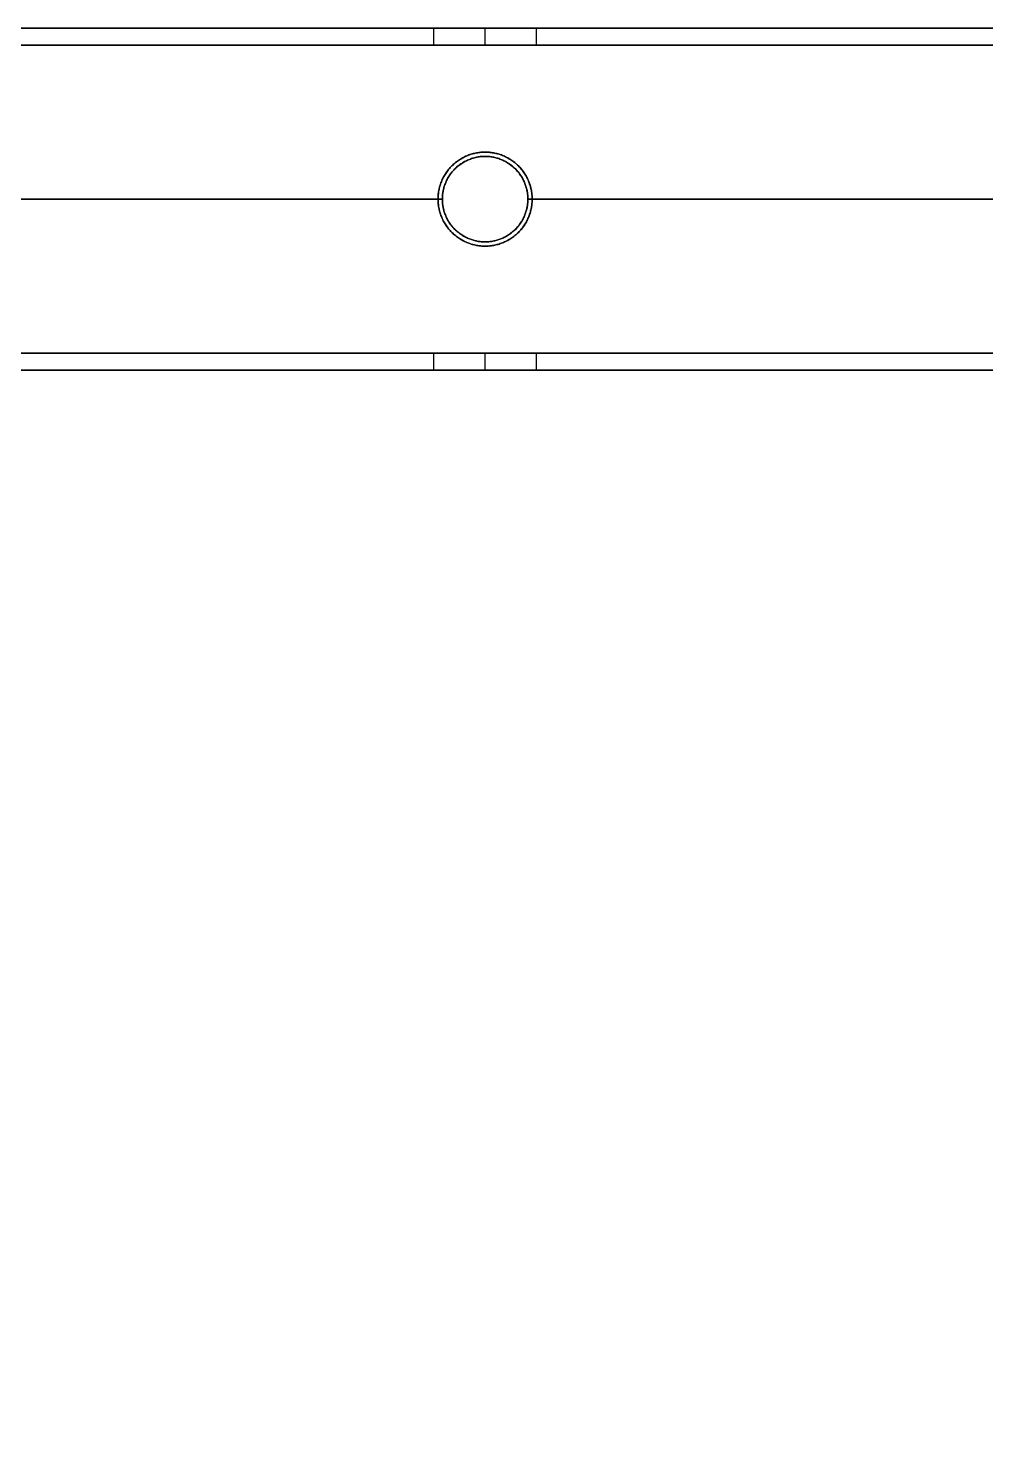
# Model space of a CAD drawing. Header units: millimetres. Extents: x -6529 to 809, y -8611 to 207.
# Drawn here: x -4864 to -4752.1, y -3936.4 to -3771.9 of the extents above; entities that cross this region are included whole.
import ezdxf

# ---------------------------------------------------------------- set-up
doc = ezdxf.new("R2010")
doc.units = ezdxf.units.MM
doc.header["$MEASUREMENT"] = 0
for name, color, linetype, true_color in [('gaten$11mm', 7, 'Continuous', 0xff6a35), ('platen', 7, 'Continuous', 0x007f00), ('staal', 5, 'Continuous', 0x0000ff)]:
    doc.layers.add(name, color=color, linetype=linetype, true_color=true_color)

# ---------------------------------------------------------------- blocks, each defined once
blk = doc.blocks.new('plaat base')
at = {"layer": 'platen'}
for p, q in [((170.5, -1232.5), (170.5, -1232.5, 18)), ((165, -1238), (165, -1238, 18)), ((176, -1238), (176, -1238, 18)), ((170.5, -1243.5), (170.5, -1243.5, 18))]:
    blk.add_line(p, q, dxfattribs=at)
for points in [[(170.5, -1243.5), (165, -1243.5), (165, -1238), (165, -1232.5), (170.5, -1232.5), (176, -1232.5), (176, -1238), (176, -1243.5), (170.5, -1243.5)], [(170.5, -1243.5, 18), (165, -1243.5, 18), (165, -1238, 18), (165, -1232.5, 18), (170.5, -1232.5, 18), (176, -1232.5, 18), (176, -1238, 18), (176, -1243.5, 18), (170.5, -1243.5, 18)]]:
    blk.add_rational_spline(points, [1, 0.707106781187, 1, 0.707106781187, 1, 0.707106781187, 1, 0.707106781187, 1], degree=2, knots=[-31.415927, -31.415927, -31.415927, -23.561945, -23.561945, -15.707963, -15.707963, -7.853982, -7.853982, 0, 0, 0], dxfattribs=at)
for points in [[(58, -1258), (208, -1258), (358, -1258)], [(58, -1258, 18), (208, -1258, 18), (358, -1258, 18)], [(58, -1258, 9), (208, -1258, 9), (358, -1258, 9)], [(208, -1258), (208, -1258, 9), (208, -1258, 18)]]:
    blk.add_open_spline(points, degree=2, dxfattribs=at)
blk = doc.blocks.new('top plaat')
at = {"layer": 'platen'}
for p, q in [((170.5, -1250.5), (170.5, -1250.5, 18)), ((165, -1256), (165, -1256, 18)), ((176, -1256), (176, -1256, 18)), ((170.5, -1261.5), (170.5, -1261.5, 18))]:
    blk.add_line(p, q, dxfattribs=at)
for points, knots in [([(170.5, -1261.5), (165, -1261.5), (165, -1256), (165, -1250.5), (170.5, -1250.5), (176, -1250.5), (176, -1256), (176, -1261.5), (170.5, -1261.5)], [-31.415927, -31.415927, -31.415927, -23.561945, -23.561945, -15.707963, -15.707963, -7.853982, -7.853982, 0, 0, 0]), ([(170.5, -1261.5, 18), (165, -1261.5, 18), (165, -1256, 18), (165, -1250.5, 18), (170.5, -1250.5, 18), (176, -1250.5, 18), (176, -1256, 18), (176, -1261.5, 18), (170.5, -1261.5, 18)], [-31.415927, -31.415927, -31.415927, -23.561945, -23.561945, -15.707963, -15.707963, -7.853982, -7.853982, 0, 0, 0]), ([(170.5, -1261.5, 9), (176, -1261.5, 9), (176, -1256, 9), (176, -1250.5, 9), (170.5, -1250.5, 9), (165, -1250.5, 9), (165, -1256, 9), (165, -1261.5, 9), (170.5, -1261.5, 9)], [0, 0, 0, 7.853982, 7.853982, 15.707963, 15.707963, 23.561945, 23.561945, 31.415927, 31.415927, 31.415927])]:
    blk.add_rational_spline(points, [1, 0.707106781187, 1, 0.707106781187, 1, 0.707106781187, 1, 0.707106781187, 1], degree=2, knots=knots, dxfattribs=at)
for points in [[(40, -1276), (349, -1276), (658, -1276), (967, -1276), (1276, -1276)], [(40, -1276, 18), (349, -1276, 18), (658, -1276, 18), (967, -1276, 18), (1276, -1276, 18)], [(40, -1276, 9), (349, -1276, 9), (658, -1276, 9), (967, -1276, 9), (1276, -1276, 9)]]:
    blk.add_open_spline(points, degree=2, knots=[5973.638309, 5973.638309, 5973.638309, 6592.931454, 6592.931454, 7212.2246, 7212.2246, 7212.2246], dxfattribs=at)

msp = doc.modelspace()

# ---------------------------------------------------------------- linework, layer by layer
at = {"layer": 'gaten$11mm', "extrusion": (-2.22045e-16, 1, 0)}
msp.add_circle((4810.61, 20, -3771.89), 5.5, dxfattribs=at)
at = {"layer": 'gaten$11mm'}
msp.add_circle((-4810.61, -3791.89), 5.5, dxfattribs=at)
at = {"layer": 'staal'}
for p, q in [((-4816.61, -3773.89, 1296), (-4816.61, -3771.89, 1296)), ((-4816.61, -3773.89, 20), (-4816.61, -3771.89, 20)), ((-4810.61, -3773.89, 1302), (-4810.61, -3771.89, 1302)), ((-4810.61, -3773.89, 1290), (-4810.61, -3771.89, 1290)), ((-4810.61, -3773.89, 26), (-4810.61, -3771.89, 26)), ((-4810.61, -3773.89, 14), (-4810.61, -3771.89, 14)), ((-4804.61, -3773.89, 1296), (-4804.61, -3771.89, 1296)), ((-4804.61, -3773.89, 20), (-4804.61, -3771.89, 20)), ((-4810.61, -3786.89, 1314), (-4810.61, -3786.89, 1316)), ((-4810.61, -3786.89, 1276), (-4810.61, -3786.89, 1278)), ((-4810.61, -3786.89, 38), (-4810.61, -3786.89, 40)), ((-4810.61, -3786.89), (-4810.61, -3786.89, 2)), ((-4815.61, -3791.89, 1314), (-4815.61, -3791.89, 1316)), ((-4815.61, -3791.89, 1276), (-4815.61, -3791.89, 1278)), ((-4815.61, -3791.89, 38), (-4815.61, -3791.89, 40)), ((-4815.61, -3791.89), (-4815.61, -3791.89, 2)), ((-4805.61, -3791.89, 1314), (-4805.61, -3791.89, 1316)), ((-4805.61, -3791.89, 1276), (-4805.61, -3791.89, 1278)), ((-4805.61, -3791.89, 38), (-4805.61, -3791.89, 40)), ((-4805.61, -3791.89), (-4805.61, -3791.89, 2)), ((-4810.61, -3796.89, 1276), (-4810.61, -3796.89, 1278)), ((-4810.61, -3796.89, 1314), (-4810.61, -3796.89, 1316)), ((-4810.61, -3796.89), (-4810.61, -3796.89, 2)), ((-4810.61, -3796.89, 38), (-4810.61, -3796.89, 40)), ((-4816.61, -3811.89, 1296), (-4816.61, -3809.89, 1296)), ((-4816.61, -3811.89, 20), (-4816.61, -3809.89, 20)), ((-4810.61, -3811.89, 1302), (-4810.61, -3809.89, 1302)), ((-4810.61, -3811.89, 1290), (-4810.61, -3809.89, 1290)), ((-4810.61, -3811.89, 26), (-4810.61, -3809.89, 26)), ((-4810.61, -3811.89, 14), (-4810.61, -3809.89, 14)), ((-4804.61, -3811.89, 1296), (-4804.61, -3809.89, 1296)), ((-4804.61, -3811.89, 20), (-4804.61, -3809.89, 20))]:
    msp.add_line(p, q, dxfattribs=at)
for points in [[(-4640.11, -5087.89), (-5956.11, -5087.89), (-5956.11, -3771.89), (-4640.11, -3771.89)], [(-4680.11, -5047.89), (-5916.11, -5047.89), (-5916.11, -3811.89), (-4680.11, -3811.89)]]:
    msp.add_lwpolyline(points, close=True, dxfattribs=at)
for centre in [(-4810.61, -3791.89, 1276), (-4810.61, -3791.89, 1315), (-4810.61, -3791.89, 1277), (-4810.61, -3791.89), (-4810.61, -3791.89, 39), (-4810.61, -3791.89, 1)]:
    msp.add_circle(centre, 5, dxfattribs=at)
for points in [[(-4640.11, -3771.89, 1276), (-5298.11, -3771.89, 1276), (-5956.11, -3771.89, 1276)], [(-4640.11, -3771.89, 1316), (-5298.11, -3771.89, 1316), (-5956.11, -3771.89, 1316)], [(-5956.11, -3771.89), (-5298.11, -3771.89), (-4640.11, -3771.89)], [(-5956.11, -3771.89, 40), (-5298.11, -3771.89, 40), (-4640.11, -3771.89, 40)], [(-4816.61, -3771.89, 1296), (-4848.11, -3771.89, 1296), (-4879.61, -3771.89, 1296)], [(-4879.61, -3771.89, 20), (-4848.11, -3771.89, 20), (-4816.61, -3771.89, 20)], [(-4741.61, -3771.89, 1296), (-4773.11, -3771.89, 1296), (-4804.61, -3771.89, 1296)], [(-4804.61, -3771.89, 20), (-4773.11, -3771.89, 20), (-4741.61, -3771.89, 20)], [(-4642.11, -3773.89, 1314), (-5298.11, -3773.89, 1314), (-5954.11, -3773.89, 1314)], [(-4642.11, -3773.89, 1278), (-5298.11, -3773.89, 1278), (-5954.11, -3773.89, 1278)], [(-5954.11, -3773.89, 38), (-5298.11, -3773.89, 38), (-4642.11, -3773.89, 38)], [(-5954.11, -3773.89, 2), (-5298.11, -3773.89, 2), (-4642.11, -3773.89, 2)], [(-4816.61, -3773.89, 1296), (-4848.11, -3773.89, 1296), (-4879.61, -3773.89, 1296)], [(-4879.61, -3773.89, 20), (-4848.11, -3773.89, 20), (-4816.61, -3773.89, 20)], [(-4741.61, -3773.89, 1296), (-4773.11, -3773.89, 1296), (-4804.61, -3773.89, 1296)], [(-4804.61, -3773.89, 20), (-4773.11, -3773.89, 20), (-4741.61, -3773.89, 20)], [(-4815.61, -3791.89, 1316), (-4848.11, -3791.89, 1316), (-4880.61, -3791.89, 1316)], [(-4815.61, -3791.89, 1314), (-4848.11, -3791.89, 1314), (-4880.61, -3791.89, 1314)], [(-4815.61, -3791.89, 1278), (-4848.11, -3791.89, 1278), (-4880.61, -3791.89, 1278)], [(-4815.61, -3791.89, 1276), (-4848.11, -3791.89, 1276), (-4880.61, -3791.89, 1276)], [(-4880.61, -3791.89, 40), (-4848.11, -3791.89, 40), (-4815.61, -3791.89, 40)], [(-4880.61, -3791.89, 38), (-4848.11, -3791.89, 38), (-4815.61, -3791.89, 38)], [(-4880.61, -3791.89, 2), (-4848.11, -3791.89, 2), (-4815.61, -3791.89, 2)], [(-4880.61, -3791.89), (-4848.11, -3791.89), (-4815.61, -3791.89)], [(-4740.61, -3791.89, 1316), (-4773.11, -3791.89, 1316), (-4805.61, -3791.89, 1316)], [(-4740.61, -3791.89, 1314), (-4773.11, -3791.89, 1314), (-4805.61, -3791.89, 1314)], [(-4740.61, -3791.89, 1278), (-4773.11, -3791.89, 1278), (-4805.61, -3791.89, 1278)], [(-4740.61, -3791.89, 1276), (-4773.11, -3791.89, 1276), (-4805.61, -3791.89, 1276)], [(-4805.61, -3791.89, 40), (-4773.11, -3791.89, 40), (-4740.61, -3791.89, 40)], [(-4805.61, -3791.89, 38), (-4773.11, -3791.89, 38), (-4740.61, -3791.89, 38)], [(-4805.61, -3791.89, 2), (-4773.11, -3791.89, 2), (-4740.61, -3791.89, 2)], [(-4805.61, -3791.89), (-4773.11, -3791.89), (-4740.61, -3791.89)], [(-4678.11, -3809.89, 1314), (-5298.11, -3809.89, 1314), (-5918.11, -3809.89, 1314)], [(-4678.11, -3809.89, 1278), (-5298.11, -3809.89, 1278), (-5918.11, -3809.89, 1278)], [(-5918.11, -3809.89, 38), (-5298.11, -3809.89, 38), (-4678.11, -3809.89, 38)], [(-5918.11, -3809.89, 2), (-5298.11, -3809.89, 2), (-4678.11, -3809.89, 2)], [(-4816.61, -3809.89, 1296), (-4848.11, -3809.89, 1296), (-4879.61, -3809.89, 1296)], [(-4879.61, -3809.89, 20), (-4848.11, -3809.89, 20), (-4816.61, -3809.89, 20)], [(-4741.61, -3809.89, 1296), (-4773.11, -3809.89, 1296), (-4804.61, -3809.89, 1296)], [(-4804.61, -3809.89, 20), (-4773.11, -3809.89, 20), (-4741.61, -3809.89, 20)], [(-4680.11, -3811.89, 1276), (-5298.11, -3811.89, 1276), (-5916.11, -3811.89, 1276)], [(-4680.11, -3811.89, 1316), (-5298.11, -3811.89, 1316), (-5916.11, -3811.89, 1316)], [(-5916.11, -3811.89), (-5298.11, -3811.89), (-4680.11, -3811.89)], [(-5916.11, -3811.89, 40), (-5298.11, -3811.89, 40), (-4680.11, -3811.89, 40)], [(-4816.61, -3811.89, 1296), (-4848.11, -3811.89, 1296), (-4879.61, -3811.89, 1296)], [(-4879.61, -3811.89, 20), (-4848.11, -3811.89, 20), (-4816.61, -3811.89, 20)], [(-4741.61, -3811.89, 1296), (-4773.11, -3811.89, 1296), (-4804.61, -3811.89, 1296)], [(-4804.61, -3811.89, 20), (-4773.11, -3811.89, 20), (-4741.61, -3811.89, 20)]]:
    msp.add_open_spline(points, degree=2, dxfattribs=at)
for points, knots in [([(-4810.61, -3771.89, 1302), (-4816.61, -3771.89, 1302), (-4816.61, -3771.89, 1296), (-4816.61, -3771.89, 1290), (-4810.61, -3771.89, 1290), (-4804.61, -3771.89, 1290), (-4804.61, -3771.89, 1296), (-4804.61, -3771.89, 1302), (-4810.61, -3771.89, 1302)], [-31.415927, -31.415927, -31.415927, -23.561945, -23.561945, -15.707963, -15.707963, -7.853982, -7.853982, 0, 0, 0]), ([(-4810.61, -3771.89, 26), (-4804.61, -3771.89, 26), (-4804.61, -3771.89, 20), (-4804.61, -3771.89, 14), (-4810.61, -3771.89, 14), (-4816.61, -3771.89, 14), (-4816.61, -3771.89, 20), (-4816.61, -3771.89, 26), (-4810.61, -3771.89, 26)], [-31.415927, -31.415927, -31.415927, -23.561945, -23.561945, -15.707963, -15.707963, -7.853982, -7.853982, 0, 0, 0]), ([(-4810.61, -3773.89, 1302), (-4804.61, -3773.89, 1302), (-4804.61, -3773.89, 1296), (-4804.61, -3773.89, 1290), (-4810.61, -3773.89, 1290), (-4816.61, -3773.89, 1290), (-4816.61, -3773.89, 1296), (-4816.61, -3773.89, 1302), (-4810.61, -3773.89, 1302)], [0, 0, 0, 7.853982, 7.853982, 15.707963, 15.707963, 23.561945, 23.561945, 31.415927, 31.415927, 31.415927]), ([(-4810.61, -3773.89, 26), (-4816.61, -3773.89, 26), (-4816.61, -3773.89, 20), (-4816.61, -3773.89, 14), (-4810.61, -3773.89, 14), (-4804.61, -3773.89, 14), (-4804.61, -3773.89, 20), (-4804.61, -3773.89, 26), (-4810.61, -3773.89, 26)], [0, 0, 0, 7.853982, 7.853982, 15.707963, 15.707963, 23.561945, 23.561945, 31.415927, 31.415927, 31.415927]), ([(-4810.61, -3796.89, 1316), (-4815.61, -3796.89, 1316), (-4815.61, -3791.89, 1316), (-4815.61, -3786.89, 1316), (-4810.61, -3786.89, 1316), (-4805.61, -3786.89, 1316), (-4805.61, -3791.89, 1316), (-4805.61, -3796.89, 1316), (-4810.61, -3796.89, 1316)], [-31.415927, -31.415927, -31.415927, -23.561945, -23.561945, -15.707963, -15.707963, -7.853982, -7.853982, 0, 0, 0]), ([(-4810.61, -3796.89, 1314), (-4805.61, -3796.89, 1314), (-4805.61, -3791.89, 1314), (-4805.61, -3786.89, 1314), (-4810.61, -3786.89, 1314), (-4815.61, -3786.89, 1314), (-4815.61, -3791.89, 1314), (-4815.61, -3796.89, 1314), (-4810.61, -3796.89, 1314)], [0, 0, 0, 7.853982, 7.853982, 15.707963, 15.707963, 23.561945, 23.561945, 31.415927, 31.415927, 31.415927]), ([(-4810.61, -3796.89, 1278), (-4815.61, -3796.89, 1278), (-4815.61, -3791.89, 1278), (-4815.61, -3786.89, 1278), (-4810.61, -3786.89, 1278), (-4805.61, -3786.89, 1278), (-4805.61, -3791.89, 1278), (-4805.61, -3796.89, 1278), (-4810.61, -3796.89, 1278)], [-31.415927, -31.415927, -31.415927, -23.561945, -23.561945, -15.707963, -15.707963, -7.853982, -7.853982, 0, 0, 0]), ([(-4810.61, -3796.89, 40), (-4805.61, -3796.89, 40), (-4805.61, -3791.89, 40), (-4805.61, -3786.89, 40), (-4810.61, -3786.89, 40), (-4815.61, -3786.89, 40), (-4815.61, -3791.89, 40), (-4815.61, -3796.89, 40), (-4810.61, -3796.89, 40)], [-31.415927, -31.415927, -31.415927, -23.561945, -23.561945, -15.707963, -15.707963, -7.853982, -7.853982, 0, 0, 0]), ([(-4810.61, -3796.89, 38), (-4815.61, -3796.89, 38), (-4815.61, -3791.89, 38), (-4815.61, -3786.89, 38), (-4810.61, -3786.89, 38), (-4805.61, -3786.89, 38), (-4805.61, -3791.89, 38), (-4805.61, -3796.89, 38), (-4810.61, -3796.89, 38)], [0, 0, 0, 7.853982, 7.853982, 15.707963, 15.707963, 23.561945, 23.561945, 31.415927, 31.415927, 31.415927]), ([(-4810.61, -3796.89, 2), (-4805.61, -3796.89, 2), (-4805.61, -3791.89, 2), (-4805.61, -3786.89, 2), (-4810.61, -3786.89, 2), (-4815.61, -3786.89, 2), (-4815.61, -3791.89, 2), (-4815.61, -3796.89, 2), (-4810.61, -3796.89, 2)], [-31.415927, -31.415927, -31.415927, -23.561945, -23.561945, -15.707963, -15.707963, -7.853982, -7.853982, 0, 0, 0]), ([(-4810.61, -3809.89, 1302), (-4816.61, -3809.89, 1302), (-4816.61, -3809.89, 1296), (-4816.61, -3809.89, 1290), (-4810.61, -3809.89, 1290), (-4804.61, -3809.89, 1290), (-4804.61, -3809.89, 1296), (-4804.61, -3809.89, 1302), (-4810.61, -3809.89, 1302)], [-31.415927, -31.415927, -31.415927, -23.561945, -23.561945, -15.707963, -15.707963, -7.853982, -7.853982, 0, 0, 0]), ([(-4810.61, -3809.89, 26), (-4804.61, -3809.89, 26), (-4804.61, -3809.89, 20), (-4804.61, -3809.89, 14), (-4810.61, -3809.89, 14), (-4816.61, -3809.89, 14), (-4816.61, -3809.89, 20), (-4816.61, -3809.89, 26), (-4810.61, -3809.89, 26)], [-31.415927, -31.415927, -31.415927, -23.561945, -23.561945, -15.707963, -15.707963, -7.853982, -7.853982, 0, 0, 0]), ([(-4810.61, -3811.89, 1302), (-4804.61, -3811.89, 1302), (-4804.61, -3811.89, 1296), (-4804.61, -3811.89, 1290), (-4810.61, -3811.89, 1290), (-4816.61, -3811.89, 1290), (-4816.61, -3811.89, 1296), (-4816.61, -3811.89, 1302), (-4810.61, -3811.89, 1302)], [0, 0, 0, 7.853982, 7.853982, 15.707963, 15.707963, 23.561945, 23.561945, 31.415927, 31.415927, 31.415927]), ([(-4810.61, -3811.89, 26), (-4816.61, -3811.89, 26), (-4816.61, -3811.89, 20), (-4816.61, -3811.89, 14), (-4810.61, -3811.89, 14), (-4804.61, -3811.89, 14), (-4804.61, -3811.89, 20), (-4804.61, -3811.89, 26), (-4810.61, -3811.89, 26)], [0, 0, 0, 7.853982, 7.853982, 15.707963, 15.707963, 23.561945, 23.561945, 31.415927, 31.415927, 31.415927])]:
    msp.add_rational_spline(points, [1, 0.707106781187, 1, 0.707106781187, 1, 0.707106781187, 1, 0.707106781187, 1], degree=2, knots=knots, dxfattribs=at)

# ---------------------------------------------------------------- block references
at = {"layer": 'platen', "rotation": 180}
for name, p in [('plaat base', (-4640.11, -5029.89, 40)), ('top plaat', (-4640.11, -5047.89, 1316))]:
    msp.add_blockref(name, p, dxfattribs=at)

doc.saveas('drawing.dxf')
